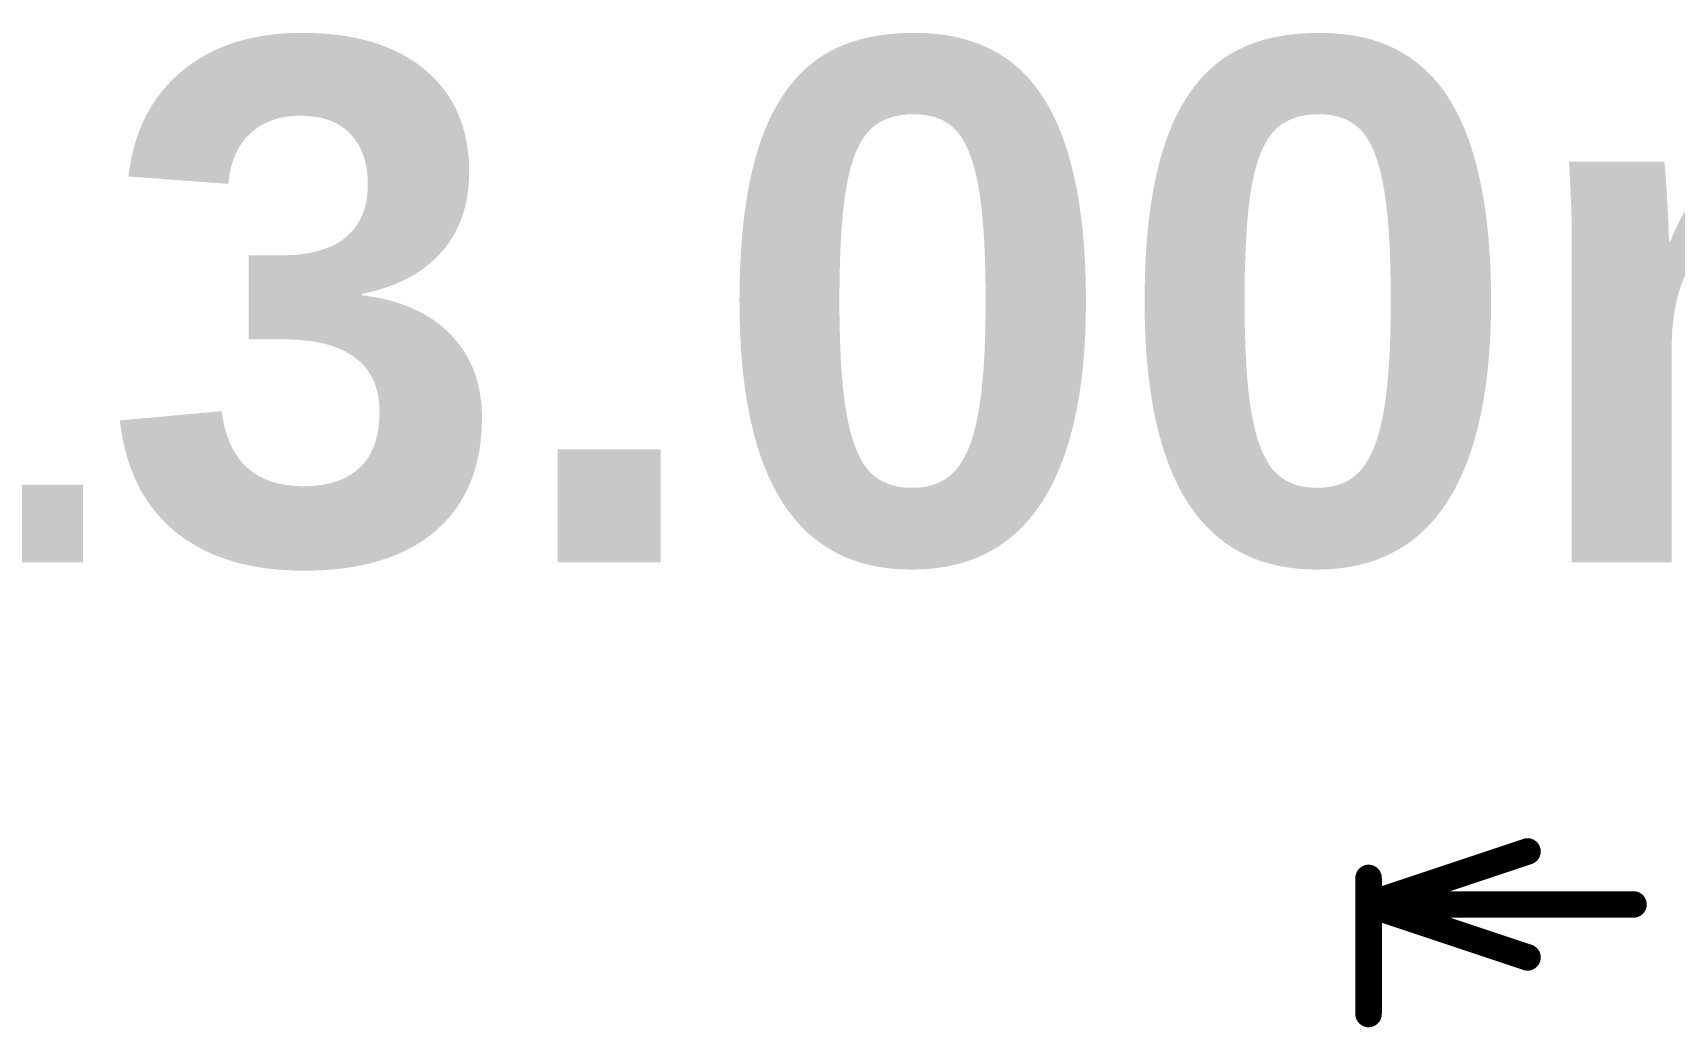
# Model space of a CAD drawing. Header units: inches. Extents: x -14.1 to 26.4, y -2.7 to 26.9.
# Drawn here: x 0.19 to 15.93, y 14.19 to 23.72 of the extents above; entities that cross this region are included whole.
import ezdxf

# ---------------------------------------------------------------- set-up
doc = ezdxf.new("R2010")
doc.units = ezdxf.units.IN
doc.layers.add('Top Overlay', color=2, linetype='Continuous')
doc.styles.add('Arial_Bold', font='', dxfattribs={"height": 0.2})
doc.styles.get('Arial_Bold').set_extended_font_data('Arial', bold=True)

msp = doc.modelspace()

# ---------------------------------------------------------------- linework, layer by layer
at = {"layer": 'Top Overlay'}
for points in [[(13, 15.367, 0.254, 0.254, 0), (14.524, 15.875, 0.254, 0.254, 0)], [(13, 14.317, 0.254, 0.254, 0), (13, 15.621, 0.254, 0.254, 0)], [(13, 15.367, 0.254, 0.254, 0), (14.524, 14.859, 0.254, 0.254, 0)], [(13, 15.367, 0.254, 0.254, 0), (15.54, 15.367, 0.254, 0.254, 0)]]:
    msp.add_lwpolyline(points, format="xyseb", dxfattribs=at)
for points in [[(14.46, 15.875, 0.127, 0.127, 1), (14.587, 15.875, 0.127, 0.127, 1)], [(12.936, 15.621, 0.127, 0.127, 1), (13.063, 15.621, 0.127, 0.127, 1)], [(12.936, 15.367, 0.127, 0.127, 1), (13.063, 15.367, 0.127, 0.127, 1)], [(12.936, 15.367, 0.127, 0.127, 1), (13.063, 15.367, 0.127, 0.127, 1)], [(12.936, 15.367, 0.127, 0.127, 1), (13.063, 15.367, 0.127, 0.127, 1)], [(15.476, 15.367, 0.127, 0.127, 1), (15.603, 15.367, 0.127, 0.127, 1)], [(14.46, 14.859, 0.127, 0.127, 1), (14.587, 14.859, 0.127, 0.127, 1)], [(12.936, 14.317, 0.127, 0.127, 1), (13.063, 14.317, 0.127, 0.127, 1)]]:
    msp.add_lwpolyline(points, format="xyseb", close=True, dxfattribs=at)

# ---------------------------------------------------------------- texts
at = {"layer": 'Top Overlay', "style": 'Arial_Bold'}
msp.add_text('13.00mm', height=5, dxfattribs=at).set_placement((-3.017, 18.648))

doc.saveas('drawing.dxf')
